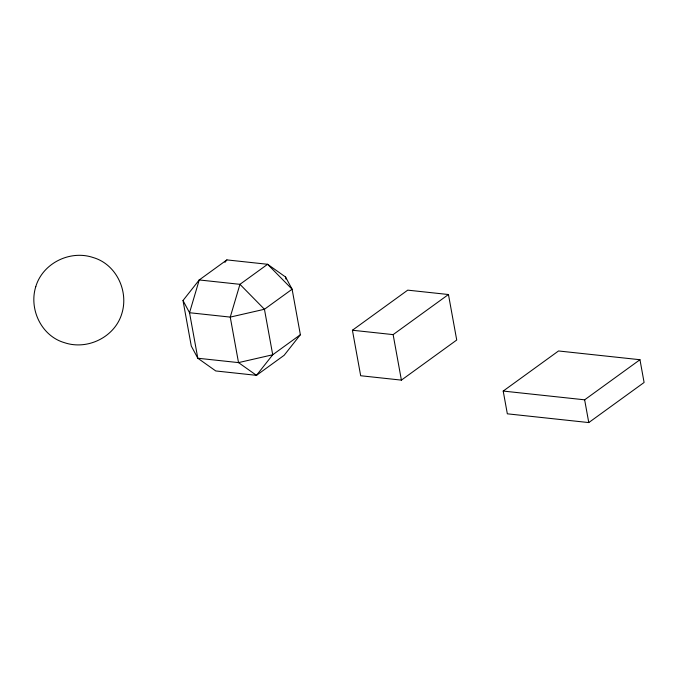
<?xml version="1.0" encoding="UTF-8"?>
<svg xmlns="http://www.w3.org/2000/svg" width="678" height="678" viewBox="0 0 678 678"><rect width="100%" height="100%" fill="white"/><g stroke="black" fill="none" stroke-linecap="round" stroke-linejoin="round"><path stroke-width="1.02" d="M183.001 300.515L199.23 279.955L226.893 259.903L267.607 264.284L285.574 277.014L292.108 289.226L300.371 334.729L284.15 355.289L256.487 375.341L215.765 370.959L197.806 358.23L191.272 346.017L183.001 300.515L189.535 312.728L197.806 358.23L238.52 362.611L272.717 354.772L300.371 334.729M224.943 262.369L226.893 259.903M352.416 330.237L407.732 290.142L448.455 294.523L456.726 340.025L401.401 380.121L360.679 375.739L352.416 330.237L393.13 334.618L448.455 294.523M503.203 391.062L558.528 350.967L639.964 359.721L644.1 382.477L588.775 422.572L507.339 413.817L503.203 391.062L584.639 399.817L639.964 359.721M584.639 399.817L588.775 422.572M393.13 334.618L401.401 380.121M285.574 277.014L285.955 279.082M35.773 286.658C28.747 309.151 41.35 336.008 64.469 342.678C87.428 350.484 114.887 337.119 121.845 313.567C128.871 291.065 116.269 264.208 93.149 257.538C70.19 249.733 42.731 263.106 35.773 286.658M199.23 279.955L189.535 312.728L230.249 317.101L264.445 309.27L292.108 289.226L267.607 264.284L239.953 284.328L230.249 317.101L238.52 362.611L256.487 375.341L272.717 354.772L264.445 309.27L239.953 284.328L199.23 279.955"/></g></svg>
